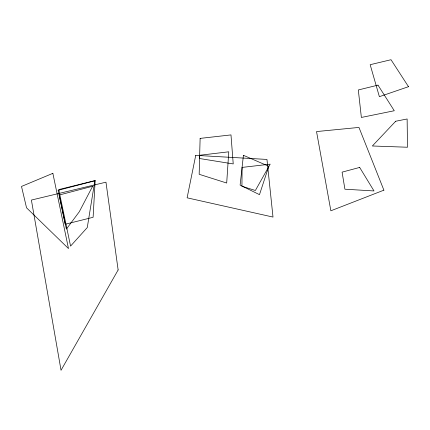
<?xml version="1.0" encoding="UTF-8"?>
<svg xmlns="http://www.w3.org/2000/svg" width="430" height="430" viewBox="0 0 430 430"><rect width="100%" height="100%" fill="white"/><g stroke="black" fill="none" stroke-linecap="round" stroke-linejoin="round"><path stroke-width="0.64" d="M242.101 167.41L241.934 186.265L255.372 190.49L270.18 164.152L242.101 167.41M199.697 155.262L199.165 174.29L226.691 183.029L228.776 151.801L199.697 155.262M200.127 138.395L199.558 158.519L233.227 163.932L230.98 134.907L200.127 138.395M95.154 180.702L93.111 217.295L65.188 224.267L58.093 190.313L95.154 180.702M243.428 155.311L240.112 185.115L259.478 194.656L268.809 166.292L243.428 155.311M94.89 180.621L87.269 227.561L70.558 246.105L58.754 189.592L94.89 180.621M195.731 155.348L187.114 197.822L273.002 217.069L266.966 159.433L195.731 155.348M92.633 186.233L79.303 211.743L66.376 229.104L59.254 195.016L92.633 186.233M118.137 269.943L61.033 370.278L31.395 200.057L105.968 182.186L118.137 269.943M395.702 121.244L372.353 145.985L407.489 147.237L407.129 118.976L395.702 121.244M52.863 173.333L21.5 186.437L26.542 207.808L68.483 248.567L52.863 173.333M383.893 190.167L330.863 210.797L316.534 131.569L358.959 127.425L383.893 190.167M408.5 86.693L379.373 96.675L370.171 64.699L391.02 59.722L408.5 86.693M359.673 167.426L342.081 172.14L344.914 189.205L374.003 190.952L359.673 167.426M377.991 85.129L358.314 89.961L361.367 117.449L394.272 110.741L377.991 85.129"/></g></svg>
